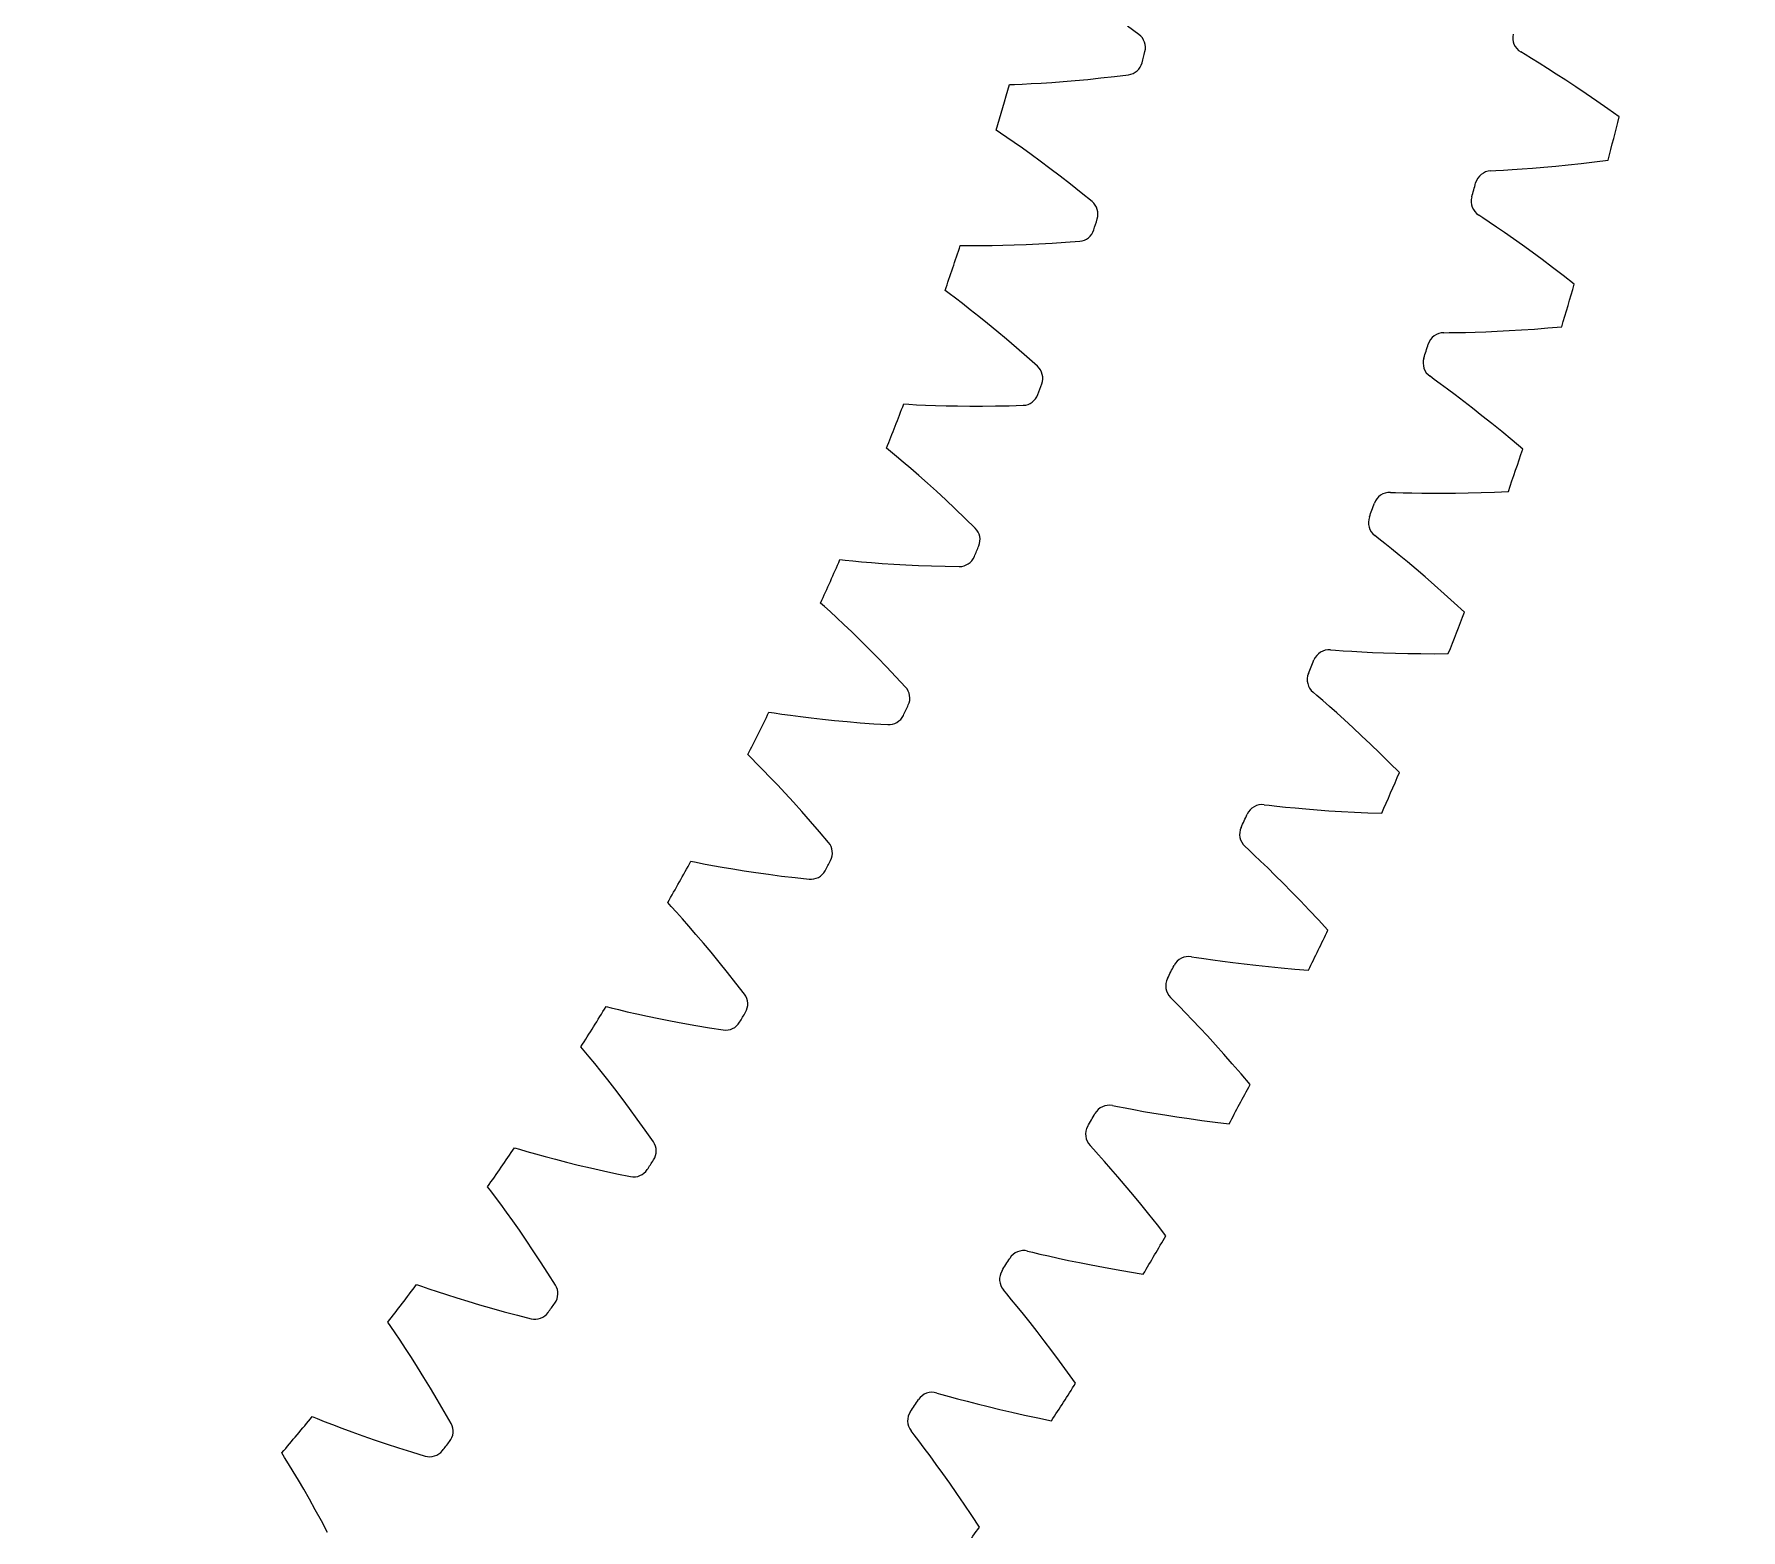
# Model space of a CAD drawing. Header units: millimetres. Extents: x -109 to 109, y -109 to 109.
# Drawn here: x 20.6 to 52, y -44.49 to -16.98 of the extents above; entities that cross this region are included whole.
import ezdxf

# ---------------------------------------------------------------- set-up
doc = ezdxf.new("R2010")
doc.units = ezdxf.units.MM

msp = doc.modelspace()

# ---------------------------------------------------------------- linework, layer by layer
at = {"layer": 'outer'}
msp.add_circle((0, 0), 108.759662, dxfattribs=at)
at = {"layer": 'thin_ring_external'}
for p, q in [((48.029937, -17.359344), (47.948987, -17.309275)), ((48.148504, -17.43164), (48.029937, -17.359344)), ((48.286787, -17.517169), (48.148504, -17.43164)), ((48.439516, -17.613137), (48.286787, -17.517169)), ((48.603843, -17.718144), (48.439516, -17.613137)), ((48.77793, -17.831351), (48.603843, -17.718144)), ((48.96047, -17.952211), (48.77793, -17.831351)), ((49.150472, -18.080339), (48.96047, -17.952211)), ((49.347153, -18.21546), (49.150472, -18.080339)), ((49.549874, -18.357365), (49.347153, -18.21546)), ((49.758101, -18.505898), (49.549874, -18.357365)), ((47.794319, -19.475214), (47.974277, -19.46292)), ((47.974277, -19.46292), (48.168729, -19.44815)), ((48.168729, -19.44815), (48.37566, -19.430772)), ((48.37566, -19.430772), (48.593658, -19.410652)), ((48.593658, -19.410652), (48.821668, -19.387658)), ((48.821668, -19.387658), (49.058871, -19.361664)), ((49.058871, -19.361664), (49.304606, -19.33255)), ((49.304606, -19.33255), (49.558326, -19.300201)), ((47.398359, -19.49856), (47.493365, -19.492746)), ((47.493365, -19.492746), (47.632027, -19.485145)), ((47.632027, -19.485145), (47.794319, -19.475214)), ((47.255254, -20.363482), (47.176428, -20.310132)), ((47.370754, -20.440585), (47.255254, -20.363482)), ((47.505409, -20.531719), (47.370754, -20.440585)), ((47.654068, -20.633876), (47.505409, -20.531719)), ((47.813946, -20.745541), (47.654068, -20.633876)), ((47.983239, -20.8658), (47.813946, -20.745541)), ((48.160663, -20.994052), (47.983239, -20.8658)), ((48.345245, -21.129873), (48.160663, -20.994052)), ((48.536212, -21.272954), (48.345245, -21.129873)), ((48.732937, -21.423062), (48.536212, -21.272954)), ((48.93489, -21.580019), (48.732937, -21.423062)), ((46.536384, -22.474965), (46.631548, -22.473056)), ((46.631548, -22.473056), (46.770405, -22.471155)), ((46.770405, -22.471155), (46.932969, -22.467895)), ((46.932969, -22.467895), (47.113279, -22.462999)), ((47.113279, -22.462999), (47.308173, -22.456225)), ((47.308173, -22.456225), (47.515643, -22.447357)), ((47.515643, -22.447357), (47.734283, -22.436204)), ((47.734283, -22.436204), (47.963046, -22.42259)), ((47.963046, -22.42259), (48.201116, -22.406357)), ((48.201116, -22.406357), (48.447839, -22.387355)), ((48.447839, -22.387355), (48.702673, -22.36545)), ((46.35789, -23.333282), (46.281321, -23.276741)), ((46.470127, -23.415062), (46.35789, -23.333282)), ((46.600927, -23.511648), (46.470127, -23.415062)), ((46.745267, -23.619822), (46.600927, -23.511648)), ((46.900425, -23.737956), (46.745267, -23.619822)), ((47.064638, -23.865064), (46.900425, -23.737956)), ((47.236648, -24.000492), (47.064638, -23.865064)), ((47.415497, -24.143776), (47.236648, -24.000492)), ((47.60043, -24.294577), (47.415497, -24.143776)), ((47.790826, -24.452636), (47.60043, -24.294577)), ((47.986164, -24.617751), (47.790826, -24.452636)), ((45.552939, -25.413472), (45.648101, -25.415471)), ((45.648101, -25.415471), (45.786919, -25.419273)), ((45.786919, -25.419273), (45.949479, -25.422689)), ((45.949479, -25.422689), (46.129839, -25.4252)), ((46.129839, -25.4252), (46.324847, -25.426433)), ((46.324847, -25.426433), (46.532506, -25.426091)), ((46.532506, -25.426091), (46.751419, -25.423924)), ((46.751419, -25.423924), (46.980548, -25.419713)), ((46.980548, -25.419713), (47.219084, -25.413267)), ((47.219084, -25.413267), (47.466379, -25.404411)), ((47.466379, -25.404411), (47.721897, -25.392986)), ((45.339357, -26.263737), (45.265174, -26.2041)), ((45.448142, -26.350056), (45.339357, -26.263737)), ((45.574866, -26.45193), (45.448142, -26.350056)), ((45.714644, -26.565939), (45.574866, -26.45193)), ((45.864821, -26.690344), (45.714644, -26.565939)), ((46.023677, -26.824087), (45.864821, -26.690344)), ((46.189981, -26.966462), (46.023677, -26.824087)), ((46.362798, -27.116968), (46.189981, -26.966462)), ((46.541383, -27.275234), (46.362798, -27.116968)), ((46.725129, -27.440976), (46.541383, -27.275234)), ((46.913525, -27.613972), (46.725129, -27.440976)), ((44.449682, -28.309126), (44.544682, -28.31503)), ((44.544682, -28.31503), (44.683227, -28.324528)), ((44.683227, -28.324528), (44.84551, -28.334615)), ((44.84551, -28.334615), (45.025614, -28.344529)), ((45.025614, -28.344529), (45.220408, -28.353767)), ((45.220408, -28.353767), (45.427906, -28.361951)), ((45.427906, -28.361951), (45.646723, -28.368772)), ((45.646723, -28.368772), (45.875832, -28.373972)), ((45.875832, -28.373972), (46.114431, -28.377325)), ((46.114431, -28.377325), (46.361881, -28.378629)), ((46.361881, -28.378629), (46.617653, -28.377704)), ((44.201373, -29.149906), (44.1297, -29.087273)), ((44.306522, -29.240618), (44.201373, -29.149906)), ((44.428957, -29.347609), (44.306522, -29.240618)), ((44.563936, -29.467261), (44.428957, -29.347609)), ((44.70888, -29.597726), (44.563936, -29.467261)), ((44.862111, -29.737878), (44.70888, -29.597726)), ((45.02243, -29.88696), (44.862111, -29.737878)), ((45.188921, -30.044435), (45.02243, -29.88696)), ((45.360859, -30.209899), (45.188921, -30.044435)), ((45.537645, -30.383045), (45.360859, -30.209899)), ((45.718779, -30.56363), (45.537645, -30.383045)), ((43.228475, -31.157044), (43.323152, -31.166844)), ((43.323152, -31.166844), (43.461191, -31.182021)), ((43.461191, -31.182021), (43.622922, -31.198763)), ((43.622922, -31.198763), (43.802468, -31.216062)), ((43.802468, -31.216062), (43.996717, -31.23329)), ((43.996717, -31.23329), (44.203705, -31.249985)), ((44.203705, -31.249985), (44.422058, -31.265785)), ((44.422058, -31.265785), (44.65076, -31.280387)), ((44.65076, -31.280387), (44.88902, -31.293532)), ((44.88902, -31.293532), (45.136208, -31.304994)), ((45.136208, -31.304994), (45.391802, -31.314571)), ((42.945857, -31.986921), (42.876816, -31.921399)), ((43.047193, -32.081874), (42.945857, -31.986921)), ((43.165132, -32.193801), (43.047193, -32.081874)), ((43.295085, -32.318893), (43.165132, -32.193801)), ((43.43455, -32.455199), (43.295085, -32.318893)), ((43.581898, -32.601524), (43.43455, -32.455199)), ((43.735961, -32.757063), (43.581898, -32.601524)), ((43.895847, -32.92124), (43.735961, -32.757063)), ((44.060847, -33.093624), (43.895847, -32.92124)), ((44.230376, -33.273882), (44.060847, -33.093624)), ((44.403943, -33.46175), (44.230376, -33.273882)), ((41.891376, -33.952425), (41.985571, -33.966103)), ((41.985571, -33.966103), (42.12287, -33.986935)), ((42.12287, -33.986935), (42.283778, -34.010303)), ((42.283778, -34.010303), (42.462462, -34.034959)), ((42.462462, -34.034959), (42.65584, -34.060146)), ((42.65584, -34.060146), (42.861968, -34.085326)), ((42.861968, -34.085326), (43.079488, -34.110077)), ((43.079488, -34.110077), (43.307397, -34.134055)), ((43.307397, -34.134055), (43.544918, -34.156971)), ((43.544918, -34.156971), (43.791426, -34.178572)), ((43.791426, -34.178572), (44.046412, -34.198634)), ((41.574925, -34.769999), (41.508633, -34.701698)), ((41.672278, -34.869032), (41.574925, -34.769999)), ((41.785522, -34.985707), (41.672278, -34.869032)), ((41.91023, -35.116029), (41.785522, -34.985707)), ((42.043981, -35.257945), (41.91023, -35.116029)), ((42.185198, -35.410196), (42.043981, -35.257945)), ((42.332745, -35.571929), (42.185198, -35.410196)), ((42.485756, -35.742532), (42.332745, -35.571929)), ((42.643539, -35.921544), (42.485756, -35.742532)), ((42.805525, -36.10861), (42.643539, -35.921544)), ((42.971233, -36.303447), (42.805525, -36.10861)), ((40.440639, -36.690554), (40.534193, -36.708088)), ((40.534193, -36.708088), (40.670522, -36.734539)), ((40.670522, -36.734539), (40.830334, -36.764493)), ((40.830334, -36.764493), (41.007855, -36.796464)), ((41.007855, -36.796464), (41.200037, -36.82957)), ((41.200037, -36.82957), (41.404957, -36.863191)), ((41.404957, -36.863191), (41.621278, -36.896851)), ((41.621278, -36.896851), (41.84801, -36.930166)), ((41.84801, -36.930166), (42.084389, -36.962814)), ((42.084389, -36.962814), (42.329803, -36.994517)), ((42.329803, -36.994517), (42.583751, -37.025031)), ((40.09089, -37.494447), (40.027457, -37.423481)), ((40.184095, -37.597393), (40.09089, -37.494447)), ((40.292454, -37.718619), (40.184095, -37.597393)), ((40.411706, -37.853951), (40.292454, -37.718619)), ((40.539518, -38.001239), (40.411706, -37.853951)), ((40.674365, -38.159159), (40.539518, -38.001239)), ((40.815148, -38.326813), (40.674365, -38.159159)), ((40.961026, -38.503554), (40.815148, -38.326813)), ((41.111327, -38.688893), (40.961026, -38.503554)), ((41.265496, -38.882452), (41.111327, -38.688893)), ((41.423065, -39.083927), (41.265496, -38.882452)), ((38.878712, -39.366814), (38.971467, -39.388175)), ((38.971467, -39.388175), (39.106595, -39.4202)), ((39.106595, -39.4202), (39.265043, -39.45669)), ((39.265043, -39.45669), (39.441102, -39.495922)), ((39.441102, -39.495922), (39.631762, -39.53689)), ((39.631762, -39.53689), (39.835129, -39.578896)), ((39.835129, -39.578896), (40.049886, -39.621409)), ((40.049886, -39.621409), (40.275059, -39.664004)), ((40.275059, -39.664004), (40.509899, -39.706329)), ((40.509899, -39.706329), (40.753804, -39.748081)), ((40.753804, -39.748081), (41.006284, -39.788995)), ((38.496254, -40.155671), (38.435788, -40.082161)), ((38.585154, -40.262357), (38.496254, -40.155671)), ((38.688444, -40.387929), (38.585154, -40.262357)), ((38.80204, -40.528043), (38.688444, -40.387929)), ((38.923697, -40.680454), (38.80204, -40.528043)), ((39.051947, -40.843777), (38.923697, -40.680454)), ((39.185729, -41.01707), (39.051947, -40.843777)), ((39.324227, -41.199651), (39.185729, -41.01707)), ((39.466792, -41.391004), (39.324227, -41.199651)), ((39.612885, -41.590729), (39.466792, -41.391004)), ((39.76205, -41.798503), (39.612885, -41.590729)), ((37.208228, -41.976693), (37.300028, -42.001844)), ((37.300028, -42.001844), (37.433727, -42.03939)), ((37.433727, -42.03939), (37.590543, -42.082354)), ((37.590543, -42.082354), (37.764843, -42.128782)), ((37.764843, -42.128782), (37.953661, -42.177543)), ((37.953661, -42.177543), (38.155131, -42.227862)), ((38.155131, -42.227862), (38.367961, -42.279156)), ((38.367961, -42.279156), (38.591197, -42.33096)), ((38.591197, -42.33096), (38.8241, -42.382891)), ((38.8241, -42.382891), (39.066086, -42.434621)), ((36.793706, -42.749183), (36.736309, -42.673253)), ((39.066086, -42.434621), (39.316674, -42.485866)), ((36.87815, -42.859429), (36.793706, -42.749183)), ((36.976199, -42.989136), (36.87815, -42.859429)), ((37.083946, -43.133795), (36.976199, -42.989136)), ((37.199244, -43.291073), (37.083946, -43.133795)), ((37.32068, -43.459523), (37.199244, -43.291073)), ((37.447234, -43.638162), (37.32068, -43.459523)), ((37.57812, -43.826275), (37.447234, -43.638162)), ((37.712709, -44.023321), (37.57812, -43.826275)), ((37.850479, -44.228875), (37.712709, -44.023321)), ((37.990988, -44.442598), (37.850479, -44.228875))]:
    msp.add_line(p, q, dxfattribs=at)
for centre, radius, start, end in [((48.100826, -17.050538), 0.3, 166.95681, 239.593453), ((-25.5, 0), 77.5, 345.579593, 346.185113), ((-25.5, 0), 75.25, 344.603868, 344.807896), ((47.409725, -19.798344), 0.3, 92.171253, 164.807896), ((47.338762, -20.057847), 0.3, 164.603868, 237.240512), ((-25.5, 0), 77.5, 343.226652, 343.832172), ((46.535433, -22.774963), 0.3, 89.818312, 162.454955), ((-25.5, 0), 75.25, 342.250927, 342.454955), ((46.453875, -23.031333), 0.3, 162.250927, 234.88757), ((-25.5, 0), 77.5, 340.873711, 341.47923), ((45.539672, -25.713178), 0.3, 87.465371, 160.102014), ((-25.5, 0), 75.25, 339.897986, 340.102014), ((45.447658, -25.965984), 0.3, 159.897986, 232.534629), ((-25.5, 0), 77.5, 338.52077, 339.126289), ((-25.5, 0), 75.25, 337.545045, 337.749073), ((44.424122, -28.608035), 0.3, 85.11243, 157.749073), ((44.321807, -28.85685), 0.3, 157.545045, 230.181688), ((-25.5, 0), 77.5, 336.167828, 336.773348), ((-25.5, 0), 75.25, 335.192104, 335.396132), ((43.190664, -31.454652), 0.3, 82.759488, 155.396132), ((43.078221, -31.699056), 0.3, 155.192104, 227.828747), ((-25.5, 0), 77.5, 333.814887, 334.420407), ((-25.5, 0), 75.25, 332.839163, 333.04319), ((41.841379, -34.248229), 0.3, 80.406547, 153.04319), ((41.718996, -34.487811), 0.3, 152.839163, 225.475806), ((-25.5, 0), 77.5, 331.461946, 332.067466), ((40.37854, -36.984056), 0.3, 78.053606, 150.690249), ((-25.5, 0), 75.25, 330.486221, 330.690249), ((40.246424, -37.218412), 0.3, 150.486221, 223.122865), ((-25.5, 0), 77.5, 329.109005, 329.714524), ((-25.5, 0), 75.25, 328.13328, 328.337308), ((38.804616, -39.65752), 0.3, 75.700665, 148.337308), ((38.66299, -39.886254), 0.3, 148.13328, 220.769923), ((37.122259, -42.264112), 0.3, 73.347724, 145.984367), ((-25.5, 0), 77.5, 326.756064, 327.361583), ((36.971362, -42.486839), 0.3, 145.780339, 218.416982), ((-25.5, 0), 75.25, 325.780339, 325.984367), ((-25.5, 0), 77.5, 324.403123, 325.008642)]:
    msp.add_arc(centre, radius, start, end, dxfattribs=at)
at = {"layer": 'thin_ring_internal'}
for p, q in [((40.927077, -16.990221), (40.717757, -16.836967)), ((38.779126, -17.900973), (38.943536, -17.893083)), ((38.943536, -17.893083), (39.125906, -17.882834)), ((39.125906, -17.882834), (39.323037, -17.870028)), ((39.323037, -17.870028), (39.532896, -17.854468)), ((39.532896, -17.854468), (39.754061, -17.835971)), ((39.754061, -17.835971), (39.985468, -17.814364)), ((39.985468, -17.814364), (40.226292, -17.789488)), ((40.226292, -17.789488), (40.475866, -17.761193)), ((40.475866, -17.761193), (40.733425, -17.730133)), ((38.542809, -17.910013), (38.6387, -17.906677)), ((38.6387, -17.906677), (38.779126, -17.900973)), ((38.381796, -18.802609), (38.302244, -18.748966)), ((38.497861, -18.881861), (38.381796, -18.802609)), ((38.633108, -18.975677), (38.497861, -18.881861)), ((38.782335, -19.081009), (38.633108, -18.975677)), ((38.942725, -19.196333), (38.782335, -19.081009)), ((39.112451, -19.320737), (38.942725, -19.196333)), ((39.290206, -19.453623), (39.112451, -19.320737)), ((39.475002, -19.594574), (39.290206, -19.453623)), ((39.666049, -19.743287), (39.475002, -19.594574)), ((39.862706, -19.899536), (39.666049, -19.743287)), ((40.064669, -20.062363), (39.862706, -19.899536)), ((37.640189, -20.87023), (37.736131, -20.871359)), ((37.736131, -20.871359), (37.876671, -20.872195)), ((37.876671, -20.872195), (38.04127, -20.871962)), ((38.04127, -20.871962), (38.223919, -20.87021)), ((38.223919, -20.87021), (38.421432, -20.866589)), ((38.421432, -20.866589), (38.631788, -20.86081)), ((38.631788, -20.86081), (38.853574, -20.852622)), ((38.853574, -20.852622), (39.085736, -20.841805)), ((39.085736, -20.841805), (39.327457, -20.82816)), ((39.327457, -20.82816), (39.578076, -20.811508)), ((39.578076, -20.811508), (39.836802, -20.792464)), ((37.437821, -21.754369), (37.360851, -21.697082)), ((37.550074, -21.838935), (37.437821, -21.754369)), ((37.680809, -21.938941), (37.550074, -21.838935)), ((37.824975, -22.051102), (37.680809, -21.938941)), ((37.979826, -22.173763), (37.824975, -22.051102)), ((38.143579, -22.305929), (37.979826, -22.173763)), ((38.31496, -22.446941), (38.143579, -22.305929)), ((38.492997, -22.596337), (38.31496, -22.446941)), ((38.676919, -22.753778), (38.492997, -22.596337)), ((38.866093, -22.919007), (38.676919, -22.753778)), ((39.060262, -23.091054), (38.866093, -22.919007)), ((36.600821, -23.785247), (36.696607, -23.790838)), ((36.696607, -23.790838), (36.836956, -23.798212)), ((36.836956, -23.798212), (37.001387, -23.805638)), ((37.001387, -23.805638), (37.18392, -23.812385)), ((37.18392, -23.812385), (37.381388, -23.817957)), ((37.381388, -23.817957), (37.591785, -23.821971)), ((37.591785, -23.821971), (37.813711, -23.824111)), ((37.813711, -23.824111), (38.046125, -23.824107)), ((38.046125, -23.824107), (38.288219, -23.821723)), ((38.288219, -23.821723), (38.539342, -23.816749)), ((38.539342, -23.816749), (38.798674, -23.809763)), ((36.357538, -24.659013), (36.283317, -24.598207)), ((36.465735, -24.74871), (36.357538, -24.659013)), ((36.591675, -24.85469), (36.465735, -24.74871)), ((36.730466, -24.973437), (36.591675, -24.85469)), ((36.879443, -25.10317), (36.730466, -24.973437)), ((37.03687, -25.242811), (36.879443, -25.10317)), ((37.201505, -25.391644), (37.03687, -25.242811)), ((37.372398, -25.549162), (37.201505, -25.391644)), ((37.548796, -25.71499), (37.372398, -25.549162)), ((37.730078, -25.888841), (37.548796, -25.71499)), ((37.916032, -26.069736), (37.730078, -25.888841)), ((35.426957, -26.648751), (35.522379, -26.658792)), ((35.522379, -26.658792), (35.662232, -26.672687)), ((35.662232, -26.672687), (35.826141, -26.687755)), ((35.826141, -26.687755), (36.008162, -26.702988)), ((36.008162, -26.702988), (36.205156, -26.717741)), ((36.205156, -26.717741), (36.415139, -26.73154)), ((36.415139, -26.73154), (36.636725, -26.744002)), ((36.636725, -26.744002), (36.868888, -26.754812)), ((36.868888, -26.754812), (37.11083, -26.763694)), ((37.11083, -26.763694), (37.361913, -26.770408)), ((37.361913, -26.770408), (37.621289, -26.775495)), ((35.143285, -27.510251), (35.071973, -27.446058)), ((35.247191, -27.604885), (35.143285, -27.510251)), ((35.368065, -27.71661), (35.247191, -27.604885)), ((35.501181, -27.841686), (35.368065, -27.71661)), ((35.64396, -27.978209), (35.501181, -27.841686)), ((35.79472, -28.125024), (35.64396, -27.978209)), ((35.952252, -28.281355), (35.79472, -28.125024)), ((36.115632, -28.446653), (35.952252, -28.281355)), ((36.284123, -28.620508), (36.115632, -28.446653)), ((36.45712, -28.802606), (36.284123, -28.620508)), ((36.634457, -28.991956), (36.45712, -28.802606)), ((34.121138, -29.454539), (34.21599, -29.469009)), ((34.21599, -29.469009), (34.355045, -29.489396)), ((34.355045, -29.489396), (34.518075, -29.512073)), ((34.518075, -29.512073), (34.69919, -29.535758)), ((34.69919, -29.535758), (34.895285, -29.559661)), ((34.895285, -29.559661), (35.104398, -29.583214)), ((35.104398, -29.583214), (35.325165, -29.605972)), ((35.325165, -29.605972), (35.556574, -29.627571)), ((35.556574, -29.627571), (35.797841, -29.6477)), ((35.797841, -29.6477), (36.048339, -29.666089)), ((36.048339, -29.666089), (36.307197, -29.683238)), ((33.797692, -30.301909), (33.729444, -30.234467)), ((33.897083, -30.401274), (33.797692, -30.301909)), ((34.012628, -30.518502), (33.897083, -30.401274)), ((34.13978, -30.649635), (34.012628, -30.518502)), ((34.276053, -30.792654), (34.13978, -30.649635)), ((34.419819, -30.946323), (34.276053, -30.792654)), ((34.569907, -31.109815), (34.419819, -30.946323)), ((34.725419, -31.282535), (34.569907, -31.109815)), ((34.88564, -31.464041), (34.725419, -31.282535)), ((35.049977, -31.65399), (34.88564, -31.464041)), ((35.218312, -31.851386), (35.049977, -31.65399)), ((32.686194, -32.196535), (32.780269, -32.215402)), ((32.780269, -32.215402), (32.918226, -32.242237)), ((32.918226, -32.242237), (33.080024, -32.272475)), ((33.080024, -32.272475), (33.259841, -32.30456)), ((33.259841, -32.30456), (33.454611, -32.33756)), ((33.454611, -32.33756), (33.662402, -32.370817)), ((33.662402, -32.370817), (33.881871, -32.403822)), ((33.881871, -32.403822), (34.112024, -32.436164)), ((34.112024, -32.436164), (34.352093, -32.467496)), ((34.352093, -32.467496), (34.601465, -32.49752)), ((34.601465, -32.49752), (34.859245, -32.526694)), ((32.323673, -33.027939), (32.258637, -32.957395)), ((32.418334, -33.131821), (32.323673, -33.027939)), ((32.528299, -33.254297), (32.418334, -33.131821)), ((32.649213, -33.391205), (32.528299, -33.254297)), ((32.778684, -33.540408), (32.649213, -33.391205)), ((32.915145, -33.7006), (32.778684, -33.540408)), ((33.057464, -33.870898), (32.915145, -33.7006)), ((33.204772, -34.050666), (33.057464, -33.870898)), ((33.356375, -34.23943), (33.204772, -34.050666)), ((33.511697, -34.436819), (33.356375, -34.23943)), ((33.670666, -34.641832), (33.511697, -34.436819)), ((31.125231, -34.8688), (31.218327, -34.892024)), ((31.218327, -34.892024), (31.354885, -34.925248)), ((31.354885, -34.925248), (31.515101, -34.962981)), ((31.515101, -34.962981), (31.693231, -35.003398)), ((31.693231, -35.003398), (31.886255, -35.045424)), ((31.886255, -35.045424), (32.092274, -35.088312)), ((32.092274, -35.088312), (32.309969, -35.131492)), ((32.309969, -35.131492), (32.538368, -35.174507)), ((32.538368, -35.174507), (32.77672, -35.216975)), ((32.77672, -35.216975), (33.024424, -35.258568)), ((33.024424, -35.258568), (33.280568, -35.299703)), ((30.724422, -35.682437), (30.662737, -35.608944)), ((30.814146, -35.790611), (30.724422, -35.682437)), ((30.918294, -35.918071), (30.814146, -35.790611)), ((31.032708, -36.060456), (30.918294, -35.918071)), ((31.155097, -36.215522), (31.032708, -36.060456)), ((31.283957, -36.381889), (31.155097, -36.215522)), ((31.418199, -36.558623), (31.283957, -36.381889)), ((31.556984, -36.745051), (31.418199, -36.558623)), ((31.69964, -36.940663), (31.556984, -36.745051)), ((31.84561, -37.145065), (31.69964, -36.940663)), ((31.994868, -37.357253), (31.84561, -37.145065)), ((29.44163, -37.465548), (29.533545, -37.493078)), ((29.533545, -37.493078), (29.66841, -37.532619)), ((29.66841, -37.532619), (29.826696, -37.577765)), ((29.826696, -37.577765), (30.002753, -37.626426)), ((30.002753, -37.626426), (30.193613, -37.677387)), ((30.193613, -37.677387), (30.397413, -37.729814)), ((30.397413, -37.729814), (30.612864, -37.783076)), ((30.612864, -37.783076), (30.839014, -37.83667)), ((30.839014, -37.83667), (31.075132, -37.890181)), ((31.075132, -37.890181), (31.320633, -37.943254)), ((31.320633, -37.943254), (31.574585, -37.996262)), ((29.0034, -38.259656), (28.945202, -38.183373)), ((29.087995, -38.371887), (29.0034, -38.259656)), ((29.1861, -38.504055), (29.087995, -38.371887)), ((29.293765, -38.651608), (29.1861, -38.504055)), ((29.408807, -38.8122), (29.293765, -38.651608)), ((29.529788, -38.984383), (29.408807, -38.8122)), ((29.655661, -39.167171), (29.529788, -38.984383)), ((29.785622, -39.359854), (29.655661, -39.167171)), ((29.919023, -39.561892), (29.785622, -39.359854)), ((30.055325, -39.772864), (29.919023, -39.561892)), ((30.19455, -39.991766), (30.055325, -39.772864)), ((27.639038, -39.981153), (27.729572, -40.01293)), ((27.729572, -40.01293), (27.862451, -40.058703)), ((27.862451, -40.058703), (28.018467, -40.111165)), ((28.018467, -40.111165), (28.192069, -40.167964)), ((28.192069, -40.167964), (28.380351, -40.22775)), ((28.380351, -40.22775), (28.581491, -40.289601)), ((28.581491, -40.289601), (28.79423, -40.352829)), ((28.79423, -40.352829), (29.017642, -40.416888)), ((29.017642, -40.416888), (29.251015, -40.481326)), ((29.251015, -40.481326), (29.493781, -40.545763)), ((27.164337, -40.754013), (27.109751, -40.675104)), ((27.243618, -40.870058), (27.164337, -40.754013)), ((29.493781, -40.545763), (29.744992, -40.610529)), ((27.335468, -41.006647), (27.243618, -40.870058)), ((27.436151, -41.15905), (27.335468, -41.006647)), ((27.543598, -41.32482), (27.436151, -41.15905)), ((27.656436, -41.502445), (27.543598, -41.32482)), ((27.773669, -41.690892), (27.656436, -41.502445)), ((27.894525, -41.889413), (27.773669, -41.690892)), ((28.018381, -42.097438), (27.894525, -41.889413)), ((28.14472, -42.314523), (28.018381, -42.097438)), ((28.273609, -42.539666), (28.14472, -42.314523)), ((25.721359, -42.410168), (25.810316, -42.446123)), ((25.810316, -42.446123), (25.940922, -42.498029)), ((25.940922, -42.498029), (26.094328, -42.557692)), ((26.094328, -42.557692), (26.265099, -42.622506)), ((26.265099, -42.622506), (26.450396, -42.690988)), ((26.450396, -42.690988), (26.64844, -42.76213)), ((26.64844, -42.76213), (26.858008, -42.835188)), ((26.858008, -42.835188), (27.078198, -42.909571)), ((27.078198, -42.909571), (27.308319, -42.984797)), ((27.308319, -42.984797), (27.547824, -43.06046)), ((25.211214, -43.160106), (25.160358, -43.078743)), ((25.285011, -43.279714), (25.211214, -43.160106)), ((25.370406, -43.420428), (25.285011, -43.279714)), ((27.547824, -43.06046), (27.79575, -43.136843)), ((25.46389, -43.57735), (25.370406, -43.420428)), ((25.563507, -43.74794), (25.46389, -43.57735)), ((25.667959, -43.930622), (25.563507, -43.74794)), ((25.776298, -44.12432), (25.667959, -43.930622)), ((25.887786, -44.328248), (25.776298, -44.12432)), ((26.00183, -44.54181), (25.887786, -44.328248))]:
    msp.add_line(p, q, dxfattribs=at)
for centre, radius, start, end in [((40.74611, -17.229492), 0.3, 345.421325, 52.898807), ((40.692877, -17.432885), 0.3, 277.767859, 345.245341), ((-25.5, 0), 68.75, 345.245341, 345.421325), ((-25.5, 0), 66.5, 343.624016, 344.375984), ((39.872765, -20.292956), 0.3, 342.754659, 50.232141), ((-25.5, 0), 68.75, 342.578675, 342.754659), ((39.810127, -20.493652), 0.3, 275.101193, 342.578675), ((-25.5, 0), 66.5, 340.957349, 341.709318), ((38.857838, -23.312469), 0.3, 340.087992, 47.565474), ((-25.5, 0), 68.75, 339.912008, 340.087992), ((-25.5, 0), 66.5, 338.290682, 339.042651), ((38.78593, -23.510034), 0.3, 272.434526, 339.912008), ((37.703526, -26.281493), 0.3, 337.421325, 44.898807), ((-25.5, 0), 66.5, 335.624016, 336.375984), ((37.622504, -26.475498), 0.3, 269.767859, 337.245341), ((-25.5, 0), 68.75, 337.245341, 337.421325), ((36.412329, -29.193596), 0.3, 334.754659, 42.232141), ((-25.5, 0), 66.5, 332.957349, 333.709318), ((-25.5, 0), 68.75, 334.578675, 334.754659), ((36.322369, -29.383622), 0.3, 267.101193, 334.578675), ((34.987043, -32.042473), 0.3, 332.087992, 39.565474), ((-25.5, 0), 66.5, 330.290682, 331.042651), ((-25.5, 0), 68.75, 331.912008, 332.087992), ((34.88834, -32.228108), 0.3, 264.434526, 331.912008), ((33.430756, -34.821954), 0.3, 329.421325, 36.898807), ((-25.5, 0), 66.5, 327.624016, 328.375984), ((33.323523, -35.002795), 0.3, 261.767859, 329.245341), ((-25.5, 0), 68.75, 329.245341, 329.421325), ((31.746839, -37.526017), 0.3, 326.754659, 34.232141), ((-25.5, 0), 66.5, 324.957349, 325.709318), ((31.631308, -37.701673), 0.3, 259.101193, 326.578675), ((-25.5, 0), 68.75, 326.578675, 326.754659), ((-25.5, 0), 66.5, 322.290682, 323.042651), ((29.938937, -40.148808), 0.3, 324.087992, 31.565474), ((29.815359, -40.318899), 0.3, 256.434526, 323.912008), ((-25.5, 0), 68.75, 323.912008, 324.087992), ((-25.5, 0), 66.5, 319.624016, 320.375984), ((28.010967, -42.684645), 0.3, 321.421325, 28.898807), ((-25.5, 0), 68.75, 321.245341, 321.421325), ((27.879609, -42.848802), 0.3, 253.767859, 321.245341)]:
    msp.add_arc(centre, radius, start, end, dxfattribs=at)

doc.saveas('drawing.dxf')
